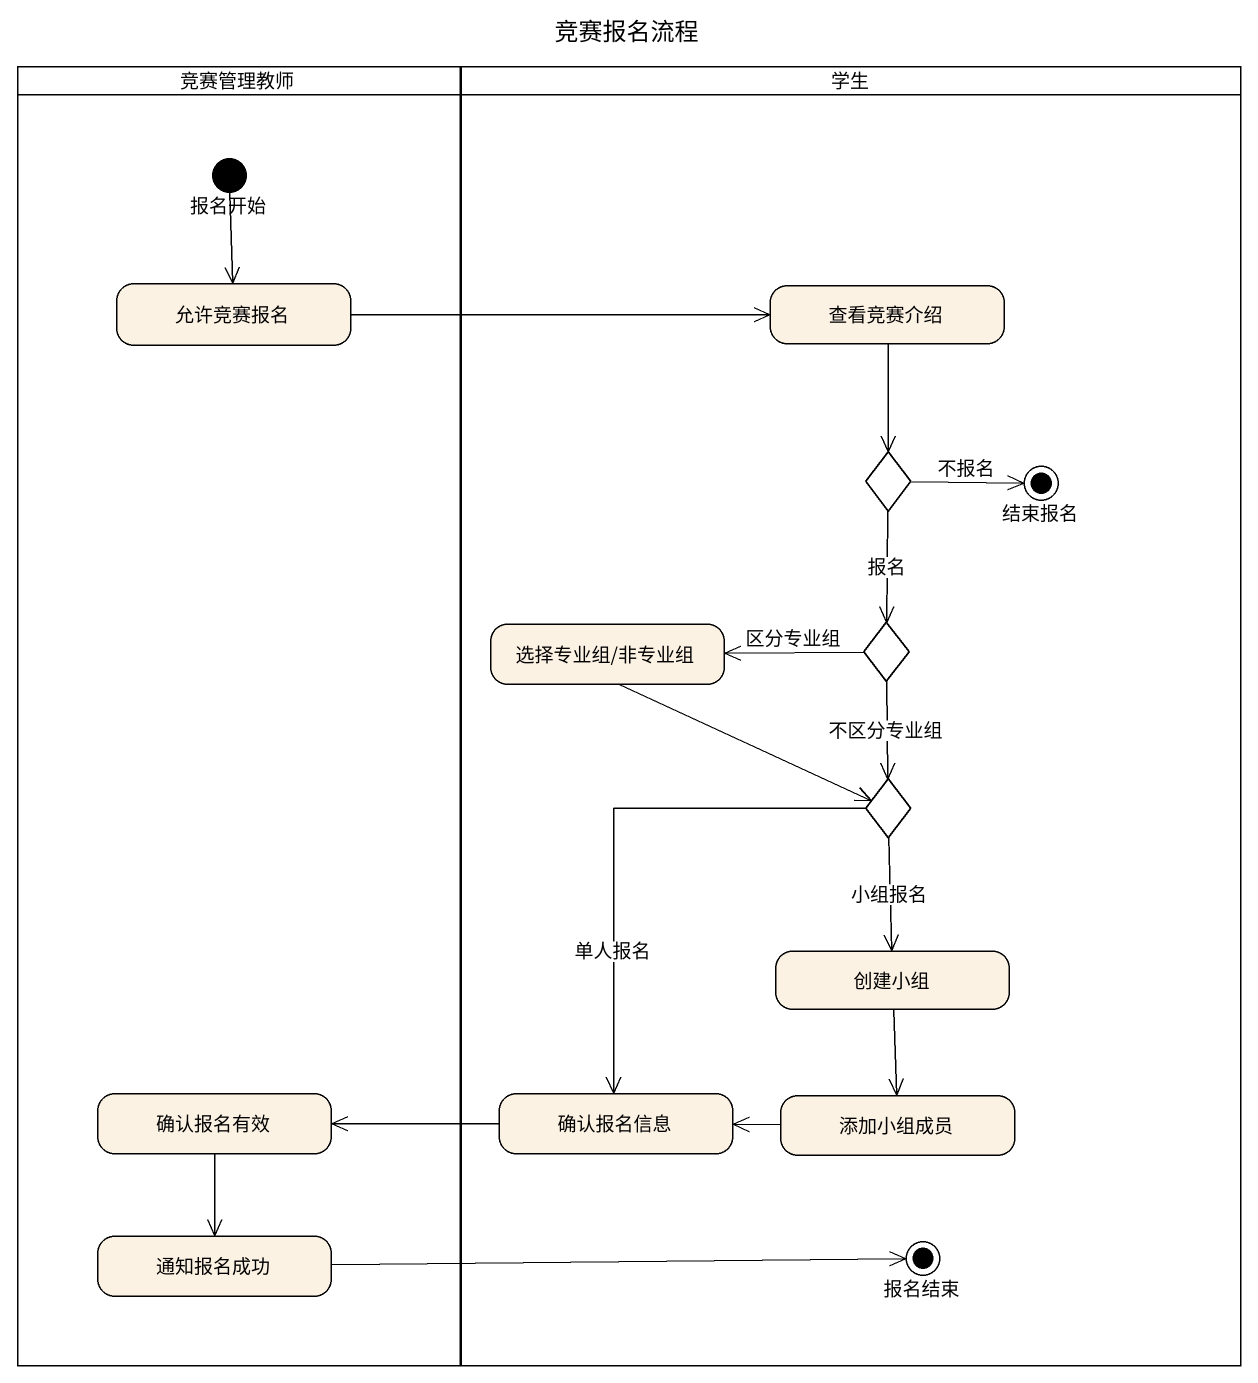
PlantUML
@startuml
title 竞赛报名流程
hide empty description
state 竞赛管理教师 <<partition>> {
  state 报名开始 <<start>>
  state 允许竞赛报名
  state 确认报名有效
  state 通知报名成功
}
state 学生 <<partition>> {
  state 查看竞赛介绍
  state choice1 <<choice>>
  state 结束报名 <<end>>
  state "选择专业组/非专业组" as 选择专业组_非专业组
  state choice2 <<choice>>
  state choice3 <<choice>>
  state 创建小组
  state 确认报名信息
  state 添加小组成员
  state 报名结束 <<end>>
}
报名开始 --> 允许竞赛报名
允许竞赛报名 -right-> 查看竞赛介绍
查看竞赛介绍 --> choice1
choice1 -right-> 结束报名 : 不报名
choice1 --> choice2 : 报名
选择专业组_非专业组 -right-> choice3
choice2 -left-> 选择专业组_非专业组 : 区分专业组
choice2 --> choice3 : 不区分专业组
choice3 --> 创建小组 : 小组报名
choice3 --> 确认报名信息 : 单人报名
创建小组 --> 添加小组成员
确认报名有效 --> 通知报名成功
确认报名信息 -left-> 确认报名有效
添加小组成员 -left-> 确认报名信息
通知报名成功 -right-> 报名结束
@enduml
